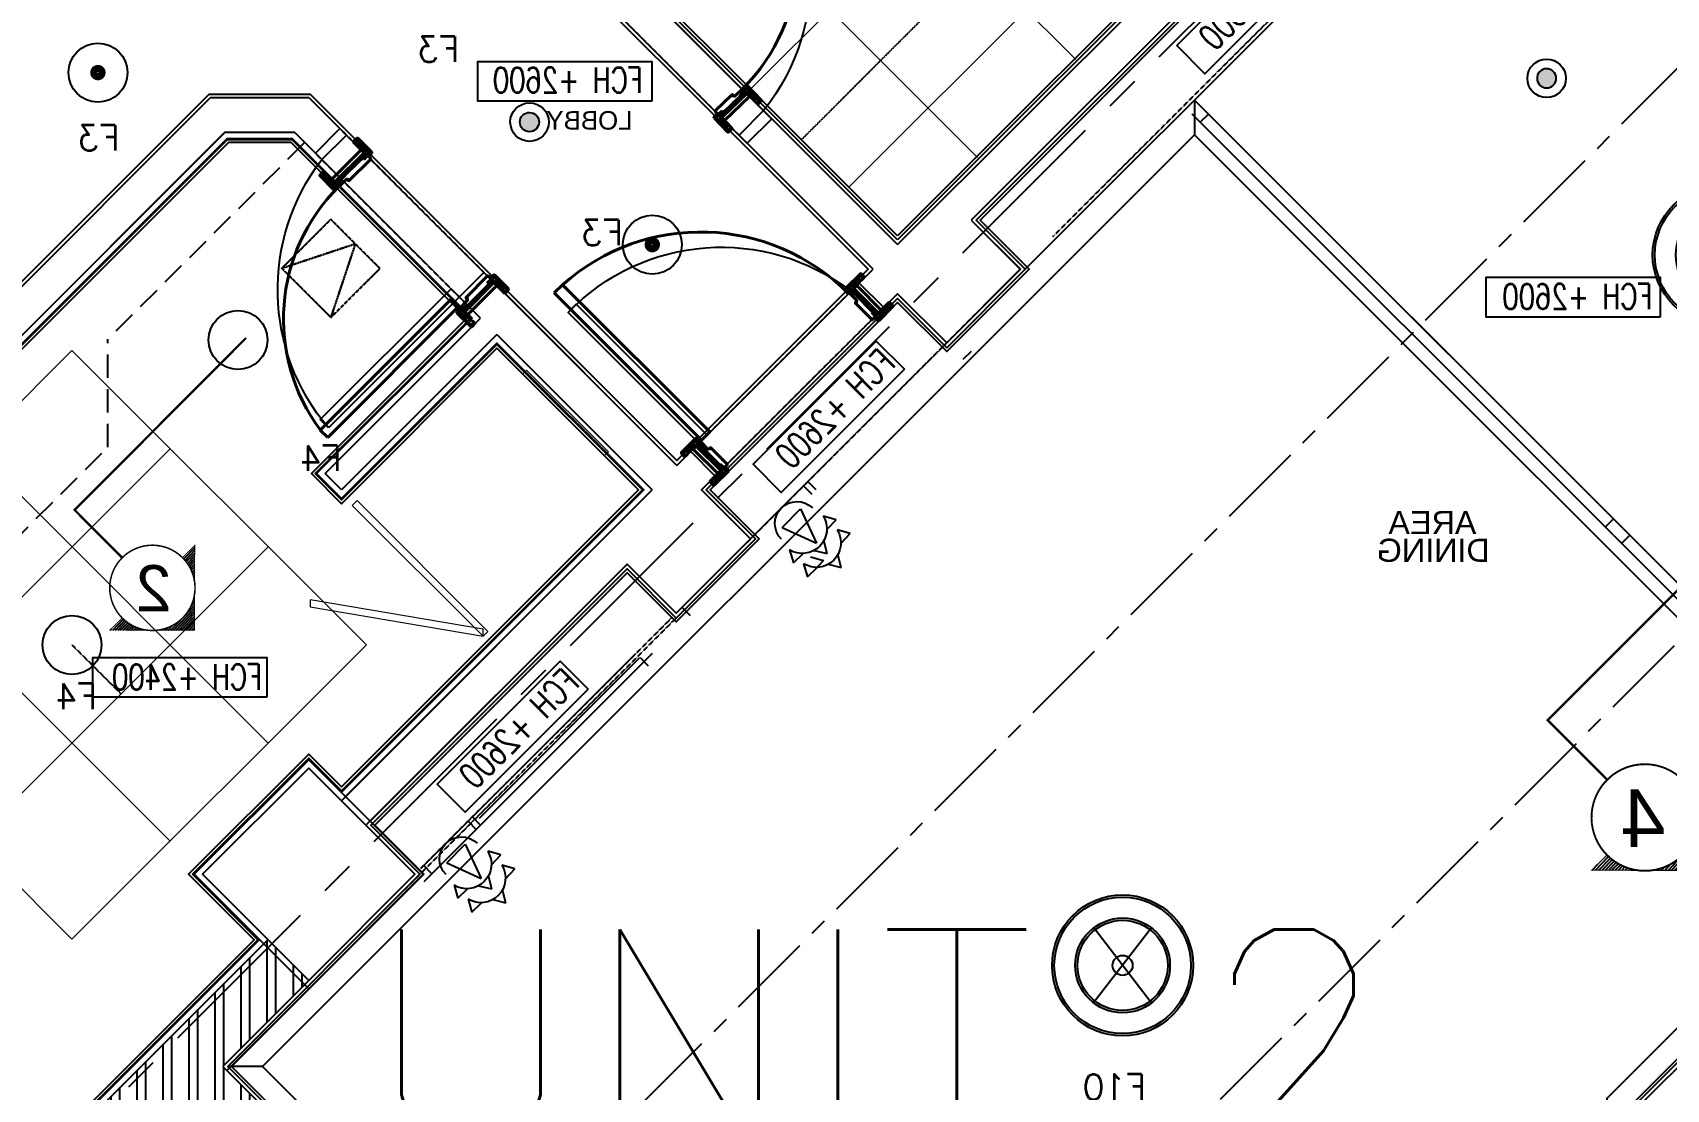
# Model space of a CAD drawing. Header units: millimetres. Extents: x 186805 to 449048, y 2167 to 51540.
# Drawn here: x 243716 to 250778, y 10245 to 14814 of the extents above; entities that cross this region are included whole.
import ezdxf
from ezdxf.enums import TextEntityAlignment as Align

# ---------------------------------------------------------------- set-up
doc = ezdxf.new("R2010")
doc.units = ezdxf.units.MM
for name, pattern in [('BC$0$DASHDOT2', [0.5, 0.25, -0.125, 0, -0.125]), ('BC$0$HIDDEN', [0.375, 0.25, -0.125]), ('BC$0$XR-BAS2-BLOCK-B$1$CENTER', [2, 1.25, -0.25, 0.25, -0.25]), ('CENTER', [2, 1.25, -0.25, 0.25, -0.25]), ('HIDDEN', [0.375, 0.25, -0.125]), ('HIDDEN2', [0.1875, 0.125, -0.0625])]:
    doc.linetypes.add(name, pattern=pattern)
doc.layers.get('0').update_dxf_attribs({"linetype": 'CONTINUOUS'})
for name, color, linetype, lineweight in [('0-60x60-C', 3, 'CONTINUOUS', 13), ('0-duct-C', 3, 'CONTINUOUS', 20), ('1', 130, 'CONTINUOUS', 40), ('A-Door shower', 3, 'CONTINUOUS', 9), ('ACCESS PANEL', 170, 'CONTINUOUS', 30), ('wall', 4, 'CONTINUOUS', 25)]:
    doc.layers.add(name, color=color, linetype=linetype, lineweight=lineweight)
for name, color, linetype in [('0-cornice-C', 3, 'CONTINUOUS'), ('0TG-grid', 9, 'CENTER'), ('0TG-text', 4, 'CONTINUOUS'), ('A-ABOV', 1, 'HIDDEN2'), ('A-ABOVE DOOR', 1, 'HIDDEN2'), ('A-CONC-BLDG', 6, 'CONTINUOUS'), ('a-door', 4, 'CONTINUOUS'), ('a-wall', 140, 'CONTINUOUS'), ('BC-dim', 1, 'CONTINUOUS'), ('BC-TILES', 2, 'CONTINUOUS'), ('E-ARMATUR', 2, 'CONTINUOUS'), ('E-LITE-CLUG', 2, 'CONTINUOUS'), ('MEP', 16, 'CONTINUOUS'), ('SHADOW LINE', 151, 'CONTINUOUS'), ('SITE SURVEY ROOM$0$SITE SURVEY ROOM$0$DECORATIVE DETAILS-1$0$WALL FIXTURE DETAILS$0$ECO-WORLD DETAILS$0$FINAL ECO-1#$0$REV ECO$0$FINAL DRGS1$0$REFER', 7, 'CONTINUOUS'), ('TEXT', 3, 'CONTINUOUS')]:
    doc.layers.add(name, color=color, linetype=linetype)
doc.styles.add('BW.B$0$SAS', font='sanss___.ttf')
doc.styles.add('ROMANS_075', font='romans.shx', dxfattribs={"width": 0.75})
doc.styles.add('T 200 neal', font='romans.shx', dxfattribs={"height": 400})

# ---------------------------------------------------------------- blocks, each defined once
blk = doc.blocks.new('A$C7C4A1575')
at = {"layer": 'A-ABOV', "color": 8}
for p, q in [((14887.5, 40340.1), (15981.1, 39246.5)), ((16320, 38907.6), (17168.5, 38059.1)), ((17628.1, 37599.5), (19713.5, 35514))]:
    blk.add_line(p, q, dxfattribs=at)
at = {"layer": 'A-ABOVE DOOR', "color": 8}
for p, q in [((16896.2, 37907.1), (16167.9, 38635.4)), ((16061.9, 38529.3), (16790.2, 37801)), ((14439, 37238.9), (15096.7, 37896.5)), ((14545.1, 37132.8), (15202.7, 37790.4)), ((15577.5, 36468.1), (16305.8, 37196.4)), ((15683.6, 36362.1), (16411.9, 37090.4))]:
    blk.add_line(p, q, dxfattribs=at)
at = {"layer": 'A-CONC-BLDG', "color": 8}
blk.add_lwpolyline([(14410.2, 39862.8), (13915.3, 40357.7), (14410.2, 40852.7), (14905.2, 40357.7)], close=True, dxfattribs=at)
at = {"layer": 'a-door', "color": 8}
for points in [[(16097.2, 38494), (16203.3, 38600), (16167.9, 38635.4)], [(16097.2, 38494), (15531.5, 37928.3), (15566.9, 37892.9), (16132.6, 38458.6)], [(16061.9, 38529.3), (16132.6, 38458.6)], [(14495.6, 38426.8), (14460.3, 38391.5), (15025.9, 37825.8), (15096.7, 37896.5)], [(15202.7, 37790.4), (15167.4, 37755.1), (14495.6, 38426.8)], [(16790.2, 37801), (16754.8, 37836.4), (16860.9, 37942.4), (16896.2, 37907.1)], [(14432, 37231.8), (14467.3, 37267.2), (14573.4, 37161.1), (14538, 37125.7)], [(16411.9, 37090.4), (16376.5, 37055), (16270.5, 37161.1), (16305.8, 37196.4)]]:
    blk.add_lwpolyline(points, dxfattribs=at)
for centre, radius, start, end in [((15199.1, 37829.5), 922.9, 139.66665, 217.53899), ((16194.6, 38566.1), 920, 223.88783, 307.51739), ((15669.5, 36483.6), 909.1, 313.36229, 38.94419)]:
    blk.add_arc(centre, radius, start, end, dxfattribs=at)
at = {"layer": 'A-Door shower', "color": 8}
for points in [[(14416.6, 39171.1), (14416.6, 39201.1), (15163.8, 39328.4), (15163.8, 39298.4)], [(14619.4, 38741.5), (14598.1, 38762.7), (15163.8, 39328.4), (15185, 39307.2)]]:
    blk.add_lwpolyline(points, close=True, dxfattribs=at)
at = {"layer": 'a-wall', "color": 8}
for p, q in [((12271.2, 42602.8), (14215.8, 40658.3)), ((14343.1, 41492.6), (14056.7, 41206.3)), ((20145.1, 41375.7), (21370.8, 40150)), ((14056.7, 41206.3), (14410.2, 40852.7)), ((14569.3, 40021.9), (15895.7, 38695.5)), ((11069.2, 39915.8), (13985, 37000)), ((14047.1, 37150), (11705.6, 39491.5)), ((14552.2, 38695.5), (14481.5, 38624.8)), ((15223.9, 38023.8), (14552.2, 38695.5)), ((15223.9, 38023.8), (15895.7, 38695.5)), ((16167.9, 38635.4), (16061.9, 38529.3)), ((14481.5, 38624.8), (15153.2, 37953)), ((15202.7, 37790.4), (16001.8, 38589.4)), ((16061.9, 38529.3), (16001.8, 38589.4)), ((17168.5, 38059.1), (16956.3, 37847)), ((17486.7, 37740.9), (17168.5, 38059.1)), ((15153.2, 37953), (15096.7, 37896.5)), ((15096.7, 37896.5), (15202.7, 37790.4)), ((16896.2, 37907.1), (16790.2, 37801)), ((16956.3, 37847), (16896.2, 37907.1)), ((16790.2, 37801), (16850.3, 37740.9)), ((16850.3, 37740.9), (16305.8, 37196.4)), ((17274.5, 37528.8), (17486.7, 37740.9)), ((16956.3, 37634.8), (16411.9, 37090.4)), ((16956.3, 37634.8), (18387.7, 36203.5)), ((14350.2, 37150), (14439, 37238.9)), ((14439, 37238.9), (14545.1, 37132.8)), ((14350.2, 37150), (14047.1, 37150)), ((16305.8, 37196.4), (16411.9, 37090.4)), ((14412.3, 37000), (14545.1, 37132.8)), ((14412.3, 37000), (13985, 37000))]:
    blk.add_line(p, q, dxfattribs=at)
for points in [[(16167.9, 38635.4), (16107.8, 38695.5), (16320, 38907.6), (15999.3, 39228.3), (15787.2, 39016.2), (14675.4, 40127.9)], [(19501.4, 35301.9), (17274.5, 37528.8)]]:
    blk.add_lwpolyline(points, dxfattribs=at)
blk = doc.blocks.new('A$C32DD6ECA')
at = {"layer": '0-60x60-C', "color": 16, "xscale": 0.04183124983683228, "yscale": 0.04183124983683228, "zscale": 0.04183124983683228, "rotation": 180}
blk.add_blockref('A$C7C4A1575', (4397.08, 2202.64), dxfattribs=at)
blk = doc.blocks.new('F33')
at = {"layer": 'E-ARMATUR', "color": 16, "const_width": 31.1}
blk.add_lwpolyline([(-17.7, 0, 1), (17.7, 0, 1)], format="xyb", close=True, dxfattribs=at)
at = {"layer": 'E-ARMATUR', "color": 16}
blk.add_circle((0, 0), 127.5, dxfattribs=at)
blk = doc.blocks.new('f44')
at = {"layer": 'E-ARMATUR', "color": 16}
blk.add_circle((0, 0), 127.5, dxfattribs=at)
blk = doc.blocks.new('F66')
at = {"layer": 'E-ARMATUR'}
h = blk.add_hatch(color=16, dxfattribs=at)
h.paths.add_polyline_path([(-295, 0, -0.414214), (0, 295), (0, 305, 0.414214), (-305, 0, 0.414214), (0, -305), (0, -295, -0.414214)])
h.paths.add_polyline_path([(-195, 0, -0.414214), (0, 195), (0, 205, 0.414214), (-205, 0, 0.414214), (0, -205), (0, -195, -0.414214)], flags=17)
h = blk.add_hatch(color=16, dxfattribs=at)
h.paths.add_polyline_path([(195, 0), (205, 0, 0.414214), (0, 205), (0, 195, -0.414214)], flags=17)
h.paths.add_polyline_path([(295, 0), (305, 0, 0.414214), (0, 305), (0, 295, -0.414214)])
h = blk.add_hatch(color=16, dxfattribs=at)
h.paths.add_polyline_path([(205, 0), (195, 0, -0.414214), (0, -195), (0, -205, 0.414214)])
h.paths.add_polyline_path([(305, 0), (295, 0, -0.414214), (0, -295), (0, -305, 0.414214)])
at = {"layer": 'E-ARMATUR', "color": 16}
for p, q in [((124, -163.2), (-125, 162.4)), ((-125, -162.4), (125, 162.4))]:
    blk.add_line(p, q, dxfattribs=at)
for radius in [305, 295, 205, 195, 43.2]:
    blk.add_circle((0, 0), radius, dxfattribs=at)
blk = doc.blocks.new('A$C35C014DB')
h = blk.add_hatch()
h.set_pattern_fill('ANSI32', color=8, scale=300, angle=45, style=0)
h.set_pattern_definition([(270, (-1113830.39, -68292.97), (-112.5, -2e-14), []), (270, (-1113792.89, -68330.47), (-112.5, -2e-14), [])])
h.paths.add_polyline_path([(16842.4, 6045.2), (16807.1, 6009.8), (14844.9, 7972), (14880.2, 8007.4)])
h.paths.add_polyline_path([(14947.4, 6978.5), (14770.6, 7155.3), (15074.7, 7459.4), (14703.4, 7830.6), (14844.9, 7972), (16807.1, 6009.8), (16665.7, 5868.4), (15251.4, 7282.6)])
at = {"layer": 'MEP'}
h = blk.add_hatch(color=256, dxfattribs=at)
edge = h.paths.add_edge_path()
edge.add_ellipse((9351.9, 11732.2), major_axis=(23.8, 34), ratio=1, start_angle=0, end_angle=360)
h = blk.add_hatch(color=256, dxfattribs=at)
edge = h.paths.add_edge_path()
edge.add_ellipse((13749, 11543.1), major_axis=(-34, -23.8), ratio=1, start_angle=0, end_angle=360, ccw=False)
at = {"layer": 'SITE SURVEY ROOM$0$SITE SURVEY ROOM$0$DECORATIVE DETAILS-1$0$WALL FIXTURE DETAILS$0$ECO-WORLD DETAILS$0$FINAL ECO-1#$0$REV ECO$0$FINAL DRGS1$0$REFER'}
h = blk.add_hatch(dxfattribs=at)
h.set_pattern_fill('ANSI31', color=8, scale=65.876541, angle=181.12912, style=0)
h.set_pattern_definition([(313.87088, (18232.939, 7622.172), (-5.936328, -5.706848), [])])
h.paths.add_polyline_path([(15353.4, 9346.2, -0.333605), (15196.4, 9502.5), (15196.8, 9345.9)])
h.paths.add_polyline_path([(15248.3, 9659.1), (15196, 9711.1), (15196.3, 9554.5, -0.162403)])
h.paths.add_polyline_path([(15562, 9346.7), (15509.7, 9398.8, -0.162403), (15405.4, 9346.3)])
h.paths.add_polyline_path([(15099.7, 9680.9), (15183.3, 9764.8), (15225, 9723.4), (15141.3, 9639.4)], flags=9)
h = blk.add_hatch(dxfattribs=at)
h.set_pattern_fill('ANSI31', color=8, scale=82.345676, angle=181.12912, style=0)
h.set_pattern_definition([(313.87088, (12494.609, 6152.451), (-7.42041, -7.13356), [])])
h.paths.add_polyline_path([(8895.2, 8307.5, -0.333605), (8699, 8502.9), (8699.4, 8307.1)])
h.paths.add_polyline_path([(8763.8, 8698.6), (8698.4, 8763.6), (8698.9, 8567.9, -0.162403)])
h.paths.add_polyline_path([(9155.9, 8308.1), (9090.6, 8373.2, -0.162403), (8960.2, 8307.7)])
h.paths.add_polyline_path([(8578, 8725.8), (8682.6, 8830.8), (8734.6, 8778.9), (8630.1, 8674)], flags=9)
at = {"color": 2, "linetype": 'HIDDEN', "ltscale": 0.25}
blk.add_line((11595.7, 12444.5), (12573.1, 11467.1), dxfattribs=at)
at = {"color": 8, "linetype": 'BC$0$HIDDEN', "ltscale": 400}
for p, q in [((14724.1, 11451.5), (15571.2, 10604.5)), ((15571.2, 10137.8), (15571.2, 10604.5)), ((16941.4, 8767.5), (15571.2, 10137.8))]:
    blk.add_line(p, q, dxfattribs=at)
at = {"color": 9}
blk.add_lwpolyline([(7749.1, 8512.9), (8983.6, 7278.4), (8983.6, 3762.9), (11357, 3762.9), (15053.5, 7459.4), (14222.6, 8290.2), (14434.7, 8502.3), (13326.5, 9610.6), (13114.4, 9398.4), (12772.5, 9740.3), (12984.6, 9952.4), (12157.3, 10779.8), (11945.2, 10567.6), (11605.8, 10907), (11817.9, 11119.2), (9594.6, 13342.5), (9382.5, 13130.4), (8907.8, 13605), (8907.8, 15662.9)], dxfattribs=at)
for points in [[(12157.3, 11034.3), (13868.5, 12745.5), (12458.4, 14155.7), (10747.2, 12444.5)], [(18256.7, 7480.6), (21664.9, 10888.8), (19320.8, 13232.9), (15480.1, 13232.9), (15480.1, 12732.9), (14110.5, 12732.9), (12284.6, 10907), (13111.9, 10079.7), (14695.2, 11662.9), (15134.9, 11662.9), (18065.7, 8732.2), (17535.4, 8201.8)]]:
    blk.add_lwpolyline(points, close=True, dxfattribs=at)
at = {"layer": '0-60x60-C', "color": 1}
for p, q in [((11387.6, 11814.3), (13081.8, 13508.5)), ((11399.1, 13079.5), (12792.3, 11686.3)), ((11811.8, 11390), (13506, 13084.2)), ((10974.9, 12655.2), (12368.1, 11262)), ((16151, 10130.7), (14878.2, 8857.9)), ((16575.2, 8857.9), (15302.5, 10130.7)), ((16151, 8433.7), (14878.2, 9706.5)), ((16575.2, 9706.5), (15302.5, 8433.7))]:
    blk.add_line(p, q, dxfattribs=at)
at = {"layer": '0-60x60-C', "color": 2}
for p, q in [((14453.9, 9282.2), (15726.7, 10555)), ((16999.5, 9282.2), (15726.7, 10555)), ((15726.7, 8009.4), (14453.9, 9282.2)), ((16999.5, 9282.2), (15726.7, 8009.4))]:
    blk.add_line(p, q, dxfattribs=at)
at = {"layer": '0-cornice-C', "color": 1}
for p, q in [((10874.5, 11638.4), (7749.1, 8512.9)), ((10874.5, 11638.4), (10874.5, 11488.5)), ((14903.5, 7459.4), (15053.5, 7459.4))]:
    blk.add_line(p, q, dxfattribs=at)
blk.add_lwpolyline([(7899, 8512.9), (10874.5, 11488.5), (14903.5, 7459.4), (11310.9, 3868.9), (9089.6, 3868.9), (9089.6, 7322.3)], close=True, dxfattribs=at)
at = {"layer": '0-duct-C', "color": 2}
blk.add_lwpolyline([(13761.5, 10470.8), (13779.2, 10453.1), (13425.6, 10099.6), (13408, 10117.2)], close=True, dxfattribs=at)
at = {"layer": '0TG-grid', "linetype": 'BC$0$XR-BAS2-BLOCK-B$1$CENTER', "ltscale": 600}
blk.add_line((18663.2, 4189), (9081.9, 13770.3), dxfattribs=at)
at = {"layer": '0TG-grid', "linetype": 'BC$0$XR-BAS2-BLOCK-B$1$CENTER', "ltscale": 300}
for p, q in [((16276.8, 1802.5), (5599.4, 12479.8)), ((18784.4, 1777.5), (8107.1, 12454.8))]:
    blk.add_line(p, q, dxfattribs=at)
at = {"layer": '1', "color": 8}
for p, q in [((12806.5, 11699.9), (12746.8, 11637.9)), ((12805.5, 11692.4), (12754.2, 11639.1)), ((12770.6, 11634.5), (12809.4, 11674.8)), ((12809.9, 11667.4), (12797.4, 11654.4)), ((12797.4, 11654.4), (12905.5, 11550.4)), ((12806.9, 11693.9), (12805.5, 11692.4)), ((12818.5, 11679.9), (12805.5, 11692.4)), ((12805.5, 11692.4), (12834.4, 11664.7)), ((12824.1, 11685.7), (12809.3, 11699.9)), ((12809.4, 11674.8), (12811.6, 11672.7)), ((12837.1, 11667.6), (12809.8, 11693.9)), ((12918, 11563.3), (12809.9, 11667.4)), ((12811.6, 11672.7), (12818.5, 11679.9)), ((12815, 11676.3), (12818.5, 11679.9)), ((12840.3, 11652.1), (12815, 11676.3)), ((12818.5, 11679.9), (12835.8, 11663.3)), ((12821.3, 11682.8), (12825.4, 11687.1)), ((12838.6, 11666.2), (12821.3, 11682.8)), ((12822.9, 11654.9), (12829.8, 11662.1)), ((12828.3, 11687.2), (12861.4, 11655.3)), ((12829.8, 11662.1), (12911.9, 11583)), ((12834.4, 11664.7), (12837.1, 11667.6)), ((12835.8, 11663.3), (12838.6, 11666.2)), ((12864.2, 11655.3), (12865.5, 11656.6)), ((12865.5, 11656.6), (12866.2, 11655.9)), ((12866.2, 11655.9), (12867.6, 11654.5)), ((12866.9, 11658.1), (12870.5, 11661.8)), ((12866.9, 11658.1), (12868.4, 11656.7)), ((12869.1, 11656.1), (12867.6, 11654.5)), ((12868.4, 11656.7), (12869.1, 11656.1)), ((12873.3, 11661.9), (12946.1, 11591.8)), ((12746.9, 11635.1), (12763.4, 11619.1)), ((12754.3, 11636.3), (12765.8, 11625.2)), ((12765.8, 11625.2), (12772.7, 11632.4)), ((12772.7, 11632.4), (12770.6, 11634.5)), ((12869.1, 11624.3), (12843.9, 11648.6)), ((12869.1, 11624.3), (12872.7, 11620.8)), ((12897.9, 11596.6), (12872.7, 11620.8)), ((12926.7, 11568.8), (12901.5, 11593.1)), ((12905, 11575.8), (12911.9, 11583)), ((12915.6, 11591.9), (12912.9, 11589.1)), ((12912.9, 11589.1), (12930.2, 11572.4)), ((12914.3, 11587.7), (12917.1, 11590.6)), ((12943.1, 11559.9), (12914.3, 11587.7)), ((12932.9, 11575.3), (12915.6, 11591.9)), ((12917.1, 11590.6), (12944.5, 11564.2)), ((12946.1, 11589), (12932.9, 11575.3)), ((12872.2, 11515.8), (12924.9, 11570.5)), ((12888.7, 11499.8), (12872.2, 11515.8)), ((12877.4, 11517.7), (12884.4, 11524.9)), ((12889, 11506.6), (12877.4, 11517.7)), ((12889, 11506.6), (12877.4, 11517.7)), ((12884.4, 11524.9), (12886.5, 11522.8)), ((12886.5, 11522.8), (12925.4, 11563.1)), ((12951.2, 11561.8), (12891.6, 11499.9)), ((12943.1, 11559.9), (12891.8, 11506.6)), ((12905.5, 11550.4), (12918, 11563.3)), ((12923.2, 11565.2), (12930.2, 11572.4)), ((12925.4, 11563.1), (12923.2, 11565.2)), ((12930.2, 11572.4), (12926.7, 11568.8)), ((12930.2, 11572.4), (12943.1, 11559.9)), ((12936.4, 11578.9), (12951.2, 11564.7)), ((12944.5, 11561.4), (12943.1, 11559.9)), ((14430.7, 11412.6), (14491.5, 11473.4)), ((14438.8, 11414.4), (14491.1, 11466.7)), ((14496.1, 11450.4), (14456.5, 11410.8)), ((14510.6, 11457.2), (14456.8, 11403.4)), ((14494, 11466.7), (14505.3, 11455.4)), ((14494.3, 11473.4), (14510.6, 11457.2)), ((14498.2, 11448.3), (14496.1, 11450.4)), ((14505.3, 11455.4), (14498.2, 11448.3)), ((14445.2, 11395.3), (14430.7, 11409.8)), ((14435.3, 11385.4), (14448.7, 11398.8)), ((14527.9, 11289.9), (14435.3, 11382.6)), ((14437.4, 11413), (14438.8, 11414.4)), ((14464.3, 11383.3), (14437.4, 11410.1)), ((14451.5, 11401.7), (14438.8, 11414.4)), ((14438.8, 11414.4), (14467.1, 11386.1)), ((14448.7, 11398.8), (14465.7, 11381.9)), ((14458.6, 11408.7), (14451.5, 11401.7)), ((14451.5, 11401.7), (14455.1, 11405.2)), ((14468.5, 11384.7), (14451.5, 11401.7)), ((14455.1, 11405.2), (14479.8, 11380.4)), ((14456.5, 11410.8), (14458.6, 11408.7)), ((14476.6, 11423.2), (14463.9, 11410.5)), ((14463.9, 11410.5), (14591.2, 11283.2)), ((14467.1, 11386.1), (14464.3, 11383.3)), ((14465.7, 11381.9), (14468.5, 11384.7)), ((14476.6, 11397.8), (14469.6, 11390.7)), ((14571.4, 11288.9), (14469.6, 11390.7)), ((14603.9, 11295.9), (14476.6, 11423.2)), ((14483.4, 11376.9), (14529.3, 11330.9)), ((14532.9, 11327.4), (14529.3, 11330.9)), ((14532.9, 11327.4), (14557.6, 11302.7)), ((14631.1, 11315.4), (14591.5, 11275.8)), ((14594, 11250.7), (14654.8, 11311.5)), ((14595.1, 11258.1), (14647.4, 11310.4)), ((14636.1, 11324.6), (14629, 11317.5)), ((14629, 11317.5), (14631.1, 11315.4)), ((14647.4, 11313.3), (14636.1, 11324.6)), ((14654.8, 11314.3), (14638.6, 11330.6)), ((14534.4, 11293.5), (14530.7, 11289.9)), ((14532.2, 11295.7), (14533.7, 11297.2)), ((14532.9, 11295), (14532.2, 11295.7)), ((14534.4, 11293.5), (14532.9, 11295)), ((14535.1, 11295.7), (14533.7, 11297.2)), ((14535.8, 11295), (14535.1, 11295.7)), ((14537.1, 11296.3), (14535.8, 11295)), ((14572.5, 11263.8), (14539.9, 11296.3)), ((14561.1, 11299.1), (14585.9, 11274.4)), ((14565.4, 11287.8), (14562.6, 11285)), ((14562.6, 11285), (14579.5, 11268)), ((14566.8, 11286.4), (14564, 11283.6)), ((14564, 11283.6), (14590.8, 11256.7)), ((14582.4, 11270.8), (14565.4, 11287.8)), ((14595.1, 11258.1), (14566.8, 11286.4)), ((14578.5, 11295.9), (14571.4, 11288.9)), ((14579.5, 11268), (14575.3, 11263.8)), ((14576.7, 11265.2), (14591.2, 11250.7)), ((14589.4, 11277.9), (14582.4, 11270.8)), ((14585.9, 11274.4), (14582.4, 11270.8)), ((14582.4, 11270.8), (14595.1, 11258.1)), ((14591.5, 11275.8), (14589.4, 11277.9)), ((14591.2, 11283.2), (14603.9, 11295.9)), ((14593.7, 11256.7), (14595.1, 11258.1)), ((12315.7, 10887.2), (12299.5, 10871)), ((12316.8, 10879.8), (12305.5, 10868.5)), ((12379.4, 10826.4), (12318.6, 10887.2)), ((12371.9, 10827.5), (12319.6, 10879.8)), ((13900.4, 10882.3), (13839.5, 10821.5)), ((13917.7, 10867.8), (13903.2, 10882.3)), ((13927.6, 10877.7), (13914.1, 10864.3)), ((14023, 10785.1), (13930.4, 10877.7)), ((12334.1, 10836.3), (12228, 10730.3)), ((12240.8, 10717.5), (12346.8, 10823.6)), ((12305.5, 10868.5), (12312.5, 10861.4)), ((12312.5, 10861.4), (12314.7, 10863.5)), ((12314.7, 10863.5), (12354.3, 10823.9)), ((12330.9, 10793.5), (12355.7, 10818.3)), ((12346.8, 10823.6), (12334.1, 10836.3)), ((12334.1, 10810.9), (12341.2, 10803.8)), ((12359.2, 10814.8), (12342.2, 10797.8)), ((12371.9, 10827.5), (12343.7, 10799.2)), ((12345.1, 10795), (12362, 10811.9)), ((12346.5, 10796.4), (12373.4, 10823.2)), ((12354.3, 10823.9), (12352.1, 10821.8)), ((12352.1, 10821.8), (12359.2, 10814.8)), ((12355.7, 10818.3), (12359.2, 10814.8)), ((12359.2, 10814.8), (12371.9, 10827.5)), ((12362, 10811.9), (12366.3, 10807.7)), ((12364.9, 10809.1), (12379.4, 10823.6)), ((12373.4, 10826.1), (12371.9, 10827.5)), ((13605.9, 10840), (12969.5, 10203.6)), ((13641.6, 10804.2), (13605.9, 10840)), ((13839.5, 10818.6), (13855.8, 10802.4)), ((13898.6, 10874.2), (13846.3, 10821.8)), ((13846.3, 10819), (13857.6, 10807.7)), ((13855.8, 10802.4), (13909.5, 10856.1)), ((13857.6, 10807.7), (13864.6, 10814.8)), ((13862.5, 10816.9), (13902.1, 10856.5)), ((13864.6, 10814.8), (13862.5, 10816.9)), ((13889.7, 10836.3), (13902.5, 10849)), ((14017, 10709), (13889.7, 10836.3)), ((13900, 10875.6), (13898.6, 10874.2)), ((13911.3, 10861.4), (13898.6, 10874.2)), ((13898.6, 10874.2), (13926.9, 10845.9)), ((13902.1, 10856.5), (13904.2, 10854.4)), ((13902.5, 10849), (14029.8, 10721.8)), ((13929.7, 10848.7), (13902.8, 10875.6)), ((13904.2, 10854.4), (13911.3, 10861.4)), ((13911.3, 10861.4), (13907.8, 10857.9)), ((13907.8, 10857.9), (13932.5, 10833.1)), ((13928.3, 10844.5), (13911.3, 10861.4)), ((13914.1, 10864.3), (13931.1, 10847.3)), ((13915.2, 10836.3), (13922.3, 10843.4)), ((14024.1, 10741.6), (13922.3, 10843.4)), ((13926.9, 10845.9), (13929.7, 10848.7)), ((13931.1, 10847.3), (13928.3, 10844.5)), ((13936.1, 10829.6), (13982, 10783.6)), ((12177.8, 10747.9), (12194.1, 10764.2)), ((12238.7, 10684.3), (12177.8, 10745.1)), ((12184.6, 10747.6), (12195.9, 10758.9)), ((12236.9, 10692.4), (12184.6, 10744.8)), ((12194.1, 10764.2), (12247.8, 10710.5)), ((12195.9, 10758.9), (12202.9, 10751.8)), ((12202.9, 10751.8), (12200.8, 10749.7)), ((12200.8, 10749.7), (12240.4, 10710.1)), ((12341.2, 10803.8), (12260.6, 10723.2)), ((12340.1, 10760.3), (12268.7, 10688.9)), ((12274.4, 10737), (12299.1, 10761.7)), ((12302.6, 10765.3), (12299.1, 10761.7)), ((12302.6, 10765.3), (12327.4, 10790)), ((12334.3, 10767.5), (12332.9, 10766.1)), ((12334.4, 10764.6), (12332.9, 10766.1)), ((12366.3, 10804.9), (12333.8, 10772.3)), ((12333.8, 10769.5), (12335, 10768.2)), ((12335, 10768.2), (12334.3, 10767.5)), ((12335.1, 10765.3), (12334.4, 10764.6)), ((12336.5, 10766.8), (12335.1, 10765.3)), ((12336.5, 10766.8), (12340.1, 10763.1)), ((12342.2, 10797.8), (12345.1, 10795)), ((12343.7, 10799.2), (12346.5, 10796.4)), ((13005.3, 10167.8), (13641.6, 10804.2)), ((13985.6, 10780.1), (13982, 10783.6)), ((13985.6, 10780.1), (14010.3, 10755.4)), ((14013.8, 10751.8), (14038.6, 10727.1)), ((14017.3, 10780.7), (14015.8, 10779.2)), ((14017.2, 10777.8), (14015.8, 10779.2)), ((14016.7, 10775.9), (14017.9, 10777.1)), ((14049.2, 10740.5), (14016.7, 10773)), ((14017, 10734.5), (14024.1, 10741.6)), ((14017.9, 10777.1), (14017.2, 10777.8)), ((14018, 10780), (14017.3, 10780.7)), ((14019.4, 10778.6), (14018, 10780)), ((14019.4, 10778.6), (14023, 10782.2)), ((14025.2, 10747.6), (14028, 10750.4)), ((14042.1, 10730.6), (14025.2, 10747.6)), ((14026.6, 10746.2), (14029.4, 10749)), ((14054.9, 10717.9), (14026.6, 10746.2)), ((14028, 10750.4), (14045, 10733.4)), ((14029.4, 10749), (14056.3, 10722.1)), ((14045, 10733.4), (14049.2, 10737.7)), ((14047.8, 10736.3), (14062.3, 10721.8)), ((14087.5, 10776.8), (14055.6, 10745)), ((14055.6, 10745), (14621.3, 10179.3)), ((14653.1, 10211.1), (14087.5, 10776.8)), ((12228, 10730.3), (12240.8, 10717.5)), ((12236.9, 10692.4), (12265.2, 10720.7)), ((12249.6, 10705.2), (12236.9, 10692.4)), ((12238.3, 10691), (12236.9, 10692.4)), ((12240.4, 10710.1), (12242.5, 10712.2)), ((12268, 10717.9), (12241.1, 10691)), ((12256, 10698.8), (12241.5, 10684.3)), ((12242.5, 10712.2), (12249.6, 10705.2)), ((12246.1, 10708.7), (12270.8, 10733.4)), ((12249.6, 10705.2), (12246.1, 10708.7)), ((12266.6, 10722.1), (12249.6, 10705.2)), ((12252.4, 10702.3), (12269.4, 10719.3)), ((12265.9, 10688.9), (12252.4, 10702.3)), ((12253.5, 10730.3), (12260.6, 10723.2)), ((12265.2, 10720.7), (12268, 10717.9)), ((12269.4, 10719.3), (12266.6, 10722.1)), ((13998.6, 10658.1), (13982.4, 10674.4)), ((13988.4, 10676.9), (13995.5, 10683.9)), ((13999.7, 10665.6), (13988.4, 10676.9)), ((13995.5, 10683.9), (13997.6, 10681.8)), ((13997.6, 10681.8), (14037.2, 10721.4)), ((14062.3, 10718.9), (14001.5, 10658.1)), ((14054.9, 10717.9), (14002.5, 10665.6)), ((14029.8, 10721.8), (14017, 10709)), ((14035.1, 10723.5), (14042.1, 10730.6)), ((14037.2, 10721.4), (14035.1, 10723.5)), ((14038.6, 10727.1), (14042.1, 10730.6)), ((14042.1, 10730.6), (14054.9, 10717.9)), ((14056.3, 10719.3), (14054.9, 10717.9)), ((12969.5, 10203.6), (13005.3, 10167.8)), ((13014, 10160), (13028.5, 10174.5)), ((13031.3, 10174.5), (13092.1, 10113.7)), ((14621.3, 10179.3), (14653.1, 10211.1)), ((12965.2, 10135.2), (12893.8, 10063.8)), ((12922.4, 10035.9), (13028.5, 10141.9)), ((13008.7, 10136.3), (12928.1, 10055.7)), ((13041.2, 10129.2), (12935.2, 10023.1)), ((12971.6, 10131.6), (12968, 10135.2)), ((12970.2, 10130.2), (12969.5, 10129.5)), ((12969.5, 10129.5), (12971, 10128)), ((12971.6, 10131.6), (12970.2, 10130.2)), ((12970.2, 10097.7), (12994.9, 10122.5)), ((12972.4, 10129.4), (12971, 10128)), ((12973.1, 10130.1), (12972.4, 10129.4)), ((12974.4, 10128.9), (12973.1, 10130.1)), ((13009.8, 10161.4), (12977.2, 10128.9)), ((12998.4, 10126), (13023.2, 10150.8)), ((12999.9, 10140.2), (13016.8, 10157.1)), ((13002.7, 10137.3), (12999.9, 10140.2)), ((13001.3, 10141.6), (13028.1, 10168.5)), ((13004.1, 10138.8), (13001.3, 10141.6)), ((13019.7, 10154.3), (13002.7, 10137.3)), ((13032.4, 10167), (13004.1, 10138.8)), ((13015.8, 10129.2), (13008.7, 10136.3)), ((13016.8, 10157.1), (13012.6, 10161.4)), ((13019.7, 10154.3), (13032.4, 10167)), ((13023.2, 10150.8), (13019.7, 10154.3)), ((13026.7, 10147.2), (13019.7, 10154.3)), ((13028.8, 10149.4), (13026.7, 10147.2)), ((13028.5, 10141.9), (13041.2, 10129.2)), ((13068.4, 10109.8), (13028.8, 10149.4)), ((13031, 10168.5), (13032.4, 10167)), ((13032.4, 10167), (13084.7, 10114.7)), ((13066.3, 10107.6), (13068.4, 10109.8)), ((13073.4, 10100.6), (13066.3, 10107.6)), ((13084.7, 10111.9), (13073.4, 10100.6)), ((13092.1, 10110.8), (13075.9, 10094.6)), ((12903.7, 10051.1), (12889.2, 10036.6)), ((12889.2, 10033.8), (12950, 9972.9)), ((12893.8, 10061), (12907.2, 10047.5)), ((12922.8, 10063.1), (12895.9, 10036.2)), ((12895.9, 10033.4), (12897.3, 10032)), ((12897.3, 10032), (12925.6, 10060.3)), ((12910, 10044.7), (12897.3, 10032)), ((12897.3, 10032), (12949.6, 9979.7)), ((12907.2, 10047.5), (12924.2, 10064.5)), ((12927, 10061.7), (12910, 10044.7)), ((12917.1, 10037.6), (12910, 10044.7)), ((12910, 10044.7), (12913.6, 10041.2)), ((12913.6, 10041.2), (12938.3, 10065.9)), ((12915, 10035.5), (12917.1, 10037.6)), ((12954.6, 9995.9), (12915, 10035.5)), ((12969.1, 9989.2), (12915.4, 10042.9)), ((12935.2, 10023.1), (12922.4, 10035.9)), ((12925.6, 10060.3), (12922.8, 10063.1)), ((12924.2, 10064.5), (12927, 10061.7)), ((12935.2, 10048.6), (12928.1, 10055.7)), ((12941.9, 10069.5), (12966.6, 10094.2)), ((12970.2, 10097.7), (12966.6, 10094.2)), ((12952.5, 9979.7), (12963.8, 9991)), ((12952.8, 9972.9), (12969.1, 9989.2)), ((12956.7, 9998), (12954.6, 9995.9)), ((12963.8, 9991), (12956.7, 9998))]:
    blk.add_line(p, q, dxfattribs=at)
for centre, radius, start, end in [((13388.6, 12252.9), 796.8, 138.20429, 225.43169), ((12807.9, 11698.5), 2, 46.07986, 136.07986), ((12808.4, 11692.5), 2, 46.07986, 136.07986), ((12826.9, 11685.7), 2, 46.07986, 136.07986), ((12862.8, 11656.7), 2, 226.07986, 316.07986), ((12871.9, 11660.4), 2, 46.07986, 136.07986), ((12748.3, 11636.5), 2, 136.07986, 226.07986), ((12755.7, 11637.7), 2, 136.07986, 226.07986), ((12944.7, 11590.4), 2, 316.07986, 46.07986), ((12943.1, 11562.8), 2, 316.07986, 46.07986), ((12949.8, 11563.2), 2, 316.07986, 46.07986), ((12890.1, 11501.3), 2, 226.07986, 316.07986), ((12890.4, 11508), 2, 226.07986, 316.07986), ((14492.6, 11465.3), 2, 45, 135), ((14492.9, 11472), 2, 45, 135), ((14432.1, 11411.2), 2, 135, 225), ((14436.7, 11384), 2, 135, 225), ((14438.8, 11411.6), 2, 135, 225), ((14646, 11311.9), 2, 315, 45), ((14653.4, 11312.9), 2, 315, 45), ((14529.3, 11291.3), 2, 225, 315), ((14538.5, 11294.9), 2, 45, 135), ((14573.9, 11265.2), 2, 225, 315), ((14008.4, 10691.8), 803.9, 323.29982, 45.29823), ((14592.3, 11258.1), 2, 225, 315), ((14592.6, 11252.1), 2, 225, 315), ((13008.2, 10171.5), 896.4, 48.20432, 135.43182), ((12317.1, 10885.8), 2, 45, 135), ((12318.2, 10878.4), 2, 45, 135), ((13901.4, 10874.2), 2, 45, 135), ((13901.8, 10880.9), 2, 45, 135), ((13929, 10876.3), 2, 45, 135), ((12364.9, 10806.3), 2, 315, 45), ((12371.9, 10824.7), 2, 315, 45), ((12378, 10825), 2, 315, 45), ((13841, 10820.1), 2, 135, 225), ((13847.7, 10820.4), 2, 135, 225), ((12179.3, 10746.5), 2, 135, 225), ((12186, 10746.2), 2, 135, 225), ((12335.2, 10770.9), 2, 135, 225), ((12338.7, 10761.7), 2, 315, 45), ((14018.1, 10774.4), 2, 135, 225), ((14021.6, 10783.6), 2, 315, 45), ((14047.8, 10739.1), 2, 315, 45), ((12239.7, 10692.4), 2, 225, 315), ((12240.1, 10685.7), 2, 225, 315), ((12267.3, 10690.3), 2, 225, 315), ((14001.1, 10667), 2, 225, 315), ((14054.9, 10720.7), 2, 315, 45), ((14060.9, 10720.4), 2, 315, 45), ((14000.1, 10659.5), 2, 225, 315), ((13029.9, 10173.1), 2, 45, 135), ((12966.6, 10133.8), 2, 45, 135), ((12975.8, 10130.3), 2, 225, 315), ((13011.2, 10160), 2, 45, 135), ((13029.6, 10167), 2, 45, 135), ((13083.3, 10113.3), 2, 315, 45), ((13090.7, 10112.2), 2, 315, 45), ((12890.6, 10035.2), 2, 135, 225), ((12895.2, 10062.4), 2, 135, 225), ((12897.3, 10034.8), 2, 135, 225), ((12951.1, 9981.1), 2, 225, 315), ((12951.4, 9974.4), 2, 225, 315)]:
    blk.add_arc(centre, radius, start, end, dxfattribs=at)
at = {"layer": 'A-ABOV'}
for p, q in [((12811.9, 9722.1), (11803.8, 10730.3)), ((14288.3, 8224.5), (13114.4, 9398.4))]:
    blk.add_line(p, q, dxfattribs=at)
at = {"layer": 'A-ABOVE DOOR'}
for p, q in [((13430.1, 12285.9), (12701.8, 11557.6)), ((13536.2, 12179.8), (12807.9, 11451.5)), ((14568.6, 11515.1), (13911, 10857.5)), ((14674.6, 11409.1), (14017, 10751.5)), ((13051.8, 10118.6), (12323.5, 10846.9)), ((12217.4, 10740.9), (12945.8, 10012.5))]:
    blk.add_line(p, q, dxfattribs=at)
at = {"layer": 'A-CONC-BLDG'}
blk.add_lwpolyline([(14703.4, 7830.6), (14243.8, 8290.2), (14703.4, 8749.8), (15163.1, 8290.2)], close=True, dxfattribs=at)
at = {"layer": 'a-wall'}
for p, q in [((12157.3, 11013.1), (12701.8, 11557.6)), ((12807.9, 11451.5), (12701.8, 11557.6)), ((12263.4, 10907), (12807.9, 11451.5))]:
    blk.add_line(p, q, dxfattribs=at)
at = {"layer": 'a-wall', "color": 3}
blk.add_line((12807.9, 11451.5), (12701.8, 11557.6), dxfattribs=at)
at = {"layer": 'ACCESS PANEL', "linetype": 'HIDDEN', "ltscale": 0.4}
for p, q in [((14819.5, 10910.5), (14501.3, 11016.6)), ((14501.3, 11016.6), (14607.4, 10698.4))]:
    blk.add_line(p, q, dxfattribs=at)
at = {"layer": 'ACCESS PANEL', "linetype": 'HIDDEN2', "ltscale": 1.5}
blk.add_lwpolyline([(14395.2, 10910.5), (14607.4, 10698.4), (14819.5, 10910.5), (14607.4, 11122.7)], close=True, dxfattribs=at)
at = {"layer": 'BC-dim', "color": 2, "linetype": 'BC$0$DASHDOT2', "ltscale": 500, "const_width": 10}
for points in [[(15509.2, 9659.6), (15715.2, 9865.7), (14973.7, 10610.2)], [(9089.9, 8699.2), (9347.5, 8956.9), (8188.6, 10115.7)]]:
    blk.add_lwpolyline(points, dxfattribs=at)
at = {"layer": 'BC-TILES', "color": 71}
blk.add_lwpolyline([(16842.4, 6081.9), (18149.2, 7388.7), (16876.4, 8661.4), (17371.4, 9156.4), (15055.8, 11471.9), (14774.3, 11471.9), (13997.2, 10694.9), (14669, 10023.2), (14561.5, 9915.7), (13889.7, 10587.4), (13254.8, 9952.4), (14562, 8645.2), (14703.4, 8786.6), (15199.8, 8290.2), (14917, 8007.4)], close=True, dxfattribs=at)
at = {"layer": 'BC-TILES'}
blk.add_lwpolyline([(16842.4, 6087.6), (18143.5, 7388.7), (16870.7, 8661.4), (17365.7, 9156.4), (15054.2, 11467.9), (14775.9, 11467.9), (14002.9, 10694.9), (14674.7, 10023.2), (14561.5, 9910), (13889.7, 10581.8), (13260.4, 9952.4), (14562, 8650.8), (14703.4, 8792.3), (15205.5, 8290.2), (14922.6, 8007.4)], close=True, dxfattribs=at)
at = {"layer": 'E-LITE-CLUG', "linetype": 'HIDDEN2'}
blk.add_line((15726.7, 9282.2), (15514.6, 9070.1), dxfattribs=at)
at = {"layer": 'MEP'}
for p, q in [((9063.3, 9756.5), (10884.7, 11577.8)), ((10813.9, 11577.8), (9063.3, 9827.2)), ((10813.9, 11577.8), (10849.3, 11542.5)), ((11874.1, 10517.7), (11838.7, 10553.1)), ((12510.2, 9953.1), (12545.6, 9988.4)), ((12564.3, 9969.8), (12528.9, 9934.4)), ((12564.3, 9969.8), (12528.9, 9934.4)), ((12756.2, 9777.8), (12564.3, 9969.8)), ((9063.3, 9827.2), (9098.7, 9791.8)), ((12423, 9823.8), (12479.3, 9839.7)), ((12423, 9823.8), (12479.3, 9839.7)), ((12463.5, 9781.6), (12423, 9823.8)), ((12463.5, 9781.6), (12423, 9823.8)), ((12576.7, 9871), (12507.6, 9722.5)), ((12576.7, 9871), (12507.6, 9722.5)), ((12656.7, 9790.3), (12576.7, 9871)), ((12656.7, 9790.3), (12576.7, 9871)), ((9063.3, 9756.5), (8285.5, 8978.7)), ((8992.6, 9756.5), (8462.3, 9226.2)), ((8992.6, 9756.5), (9027.9, 9721.1)), ((12362.2, 9763.6), (12418.6, 9779.5)), ((12362.2, 9763.6), (12418.6, 9779.5)), ((12402.8, 9721.4), (12362.2, 9763.6)), ((12402.8, 9721.4), (12362.2, 9763.6)), ((12656.7, 9790.3), (12507.6, 9722.5)), ((12656.7, 9790.3), (12507.6, 9722.5)), ((12461.7, 9676.9), (12476.1, 9733.7)), ((12461.7, 9676.9), (12476.1, 9733.7)), ((12518.5, 9690.9), (12461.7, 9676.9)), ((12518.5, 9690.9), (12461.7, 9676.9)), ((12608.2, 9637), (12566.3, 9677.9)), ((12608.2, 9637), (12566.3, 9677.9)), ((12624.6, 9693.2), (12608.2, 9637)), ((12624.6, 9693.2), (12608.2, 9637)), ((12400.9, 9616.7), (12415.4, 9673.5)), ((12400.9, 9616.7), (12415.4, 9673.5)), ((12457.8, 9630.7), (12400.9, 9616.7)), ((12457.8, 9630.7), (12400.9, 9616.7)), ((12533.8, 9663), (12477.6, 9646.6)), ((12477.6, 9646.6), (12518.5, 9604.7)), ((12547.5, 9576.8), (12505.6, 9617.7)), ((12547.5, 9576.8), (12505.6, 9617.7)), ((12563.8, 9633), (12547.5, 9576.8)), ((12563.8, 9633), (12547.5, 9576.8)), ((13089.3, 9444.7), (13054, 9409.4)), ((13217.9, 9245.5), (13995.7, 8467.6)), ((13270.9, 9227.8), (13235.5, 9192.4)), ((13965.6, 8533), (13271.4, 9227.3)), ((13995.7, 8538.3), (13288.6, 9245.5)), ((13930.8, 8532.5), (14206.3, 8257)), ((13960.3, 8503), (13995.7, 8538.3)), ((14014.4, 8519.7), (13979, 8484.3)), ((14206.3, 8327.8), (14014.4, 8519.7)), ((14026.8, 8420.9), (13957.7, 8272.4)), ((14106.8, 8340.2), (14026.8, 8420.9)), ((13873.1, 8373.8), (13929.4, 8389.6)), ((13913.6, 8331.5), (13873.1, 8373.8)), ((14106.8, 8340.2), (13957.7, 8272.4)), ((13812.3, 8313.5), (13868.7, 8329.4)), ((13852.9, 8271.3), (13812.3, 8313.5)), ((13911.7, 8226.9), (13926.2, 8283.6)), ((14170.9, 8292.4), (14206.3, 8327.8)), ((13851, 8166.6), (13865.5, 8223.4)), ((13968.6, 8240.8), (13911.7, 8226.9)), ((14058.3, 8186.9), (14016.4, 8227.8)), ((14074.7, 8243.1), (14058.3, 8186.9)), ((13907.9, 8180.6), (13851, 8166.6)), ((13997.6, 8126.7), (13955.7, 8167.6)), ((14013.9, 8182.9), (13997.6, 8126.7))]:
    blk.add_line(p, q, dxfattribs=at)
for points in [[(10903.8, 10877, 0, 0, 0), (10829.2, 10951.6, 0, 0, 0), (10853.6, 10975.9, 0, 0, 0), (10753.8, 10980.9, 0, 0, 0), (10776.8, 11004, 0, 0, 0), (10713.5, 11067.3, 60, 0, 0), (10607.4, 11173.4, 0, 0, 0)], [(11052.1, 10691.2, 0, 0, 0), (11126.7, 10765.7, 0, 0, 0), (11102.4, 10790.1, 0, 0, 0), (11202.2, 10795.1, 0, 0, 0), (11179.1, 10818.2, 0, 0, 0), (11242.4, 10881.5, 60, 0, 0), (11348.5, 10987.5, 0, 0, 0)], [(10682.6, 10655.8, 0, 0, 0), (10608, 10730.3, 0, 0, 0), (10583.7, 10706, 0, 0, 0), (10578.6, 10805.8, 0, 0, 0), (10555.6, 10782.8, 0, 0, 0), (10492.3, 10846.1, 60, 0, 0), (10386.2, 10952.1, 0, 0, 0)], [(11251.5, 10491.8, 0, 0, 0), (11326.1, 10566.4, 0, 0, 0), (11301.8, 10590.7, 0, 0, 0), (11401.5, 10595.8, 0, 0, 0), (11378.5, 10618.8, 0, 0, 0), (11441.8, 10682.1, 60, 0, 0), (11547.9, 10788.2, 0, 0, 0)], [(10461.4, 10434.5, 0, 0, 0), (10386.8, 10509.1, 0, 0, 0), (10362.5, 10484.8, 0, 0, 0), (10357.4, 10584.6, 0, 0, 0), (10334.4, 10561.5, 0, 0, 0), (10271.1, 10624.9, 60, 0, 0), (10165, 10730.9, 0, 0, 0)], [(10240.2, 10213.3, 0, 0, 0), (10165.6, 10287.9, 0, 0, 0), (10189.9, 10312.2, 0, 0, 0), (10090.1, 10317.3, 0, 0, 0), (10113.2, 10340.3, 0, 0, 0), (10049.9, 10403.6, 60, 0, 0), (9943.8, 10509.7, 0, 0, 0)], [(14143.3, 10157.7, 0, 0, 0), (14068.7, 10232.3, 0, 0, 0), (14093, 10256.6, 0, 0, 0), (13993.3, 10261.7, 0, 0, 0), (14016.3, 10284.7, 0, 0, 0), (13953, 10348, 60, 0, 0), (13846.9, 10454.1, 0, 0, 0)], [(11620.7, 10122.6, 0, 0, 0), (11695.3, 10197.1, 0, 0, 0), (11719.6, 10172.8, 0, 0, 0), (11724.7, 10272.6, 0, 0, 0), (11747.7, 10249.6, 0, 0, 0), (11811, 10312.9, 60, 0, 0), (11917.1, 10418.9, 0, 0, 0)], [(10019, 9992.1, 0, 0, 0), (9944.4, 10066.7, 0, 0, 0), (9920.1, 10042.4, 0, 0, 0), (9915, 10142.2, 0, 0, 0), (9892, 10119.1, 0, 0, 0), (9828.7, 10182.4, 60, 0, 0), (9722.6, 10288.5, 0, 0, 0)], [(11820.1, 9923.2, 0, 0, 0), (11894.7, 9997.8, 0, 0, 0), (11919, 9973.5, 0, 0, 0), (11924.1, 10073.2, 0, 0, 0), (11947.1, 10050.2, 0, 0, 0), (12010.4, 10113.5, 60, 0, 0), (12116.5, 10219.6, 0, 0, 0)], [(13826.1, 9840.5, 0, 0, 0), (13751.5, 9915.1, 0, 0, 0), (13775.8, 9939.4, 0, 0, 0), (13676.1, 9944.5, 0, 0, 0), (13699.1, 9967.5, 0, 0, 0), (13635.8, 10030.8, 60, 0, 0), (13529.7, 10136.9, 0, 0, 0)], [(9797.8, 9770.9, 0, 0, 0), (9723.2, 9845.5, 0, 0, 0), (9698.9, 9821.2, 0, 0, 0), (9693.8, 9920.9, 0, 0, 0), (9670.8, 9897.9, 0, 0, 0), (9607.4, 9961.2, 60, 0, 0), (9501.4, 10067.3, 0, 0, 0)], [(12019.5, 9723.8, 0, 0, 0), (12094.1, 9798.4, 0, 0, 0), (12118.4, 9774.1, 0, 0, 0), (12123.4, 9873.8, 0, 0, 0), (12146.5, 9850.8, 0, 0, 0), (12209.8, 9914.1, 60, 0, 0), (12315.9, 10020.2, 0, 0, 0)], [(9576.5, 9549.7, 0, 0, 0), (9502, 9624.3, 0, 0, 0), (9526.3, 9648.6, 0, 0, 0), (9426.5, 9653.7, 0, 0, 0), (9449.5, 9676.7, 0, 0, 0), (9386.2, 9740, 60, 0, 0), (9280.2, 9846.1, 0, 0, 0)], [(8959.7, 9525.6, 0, 0, 0), (9134.1, 9351.2, 75, 0, 0), (9240.2, 9245.1, 0, 0, 0)], [(8747.5, 9313.5, 0, 0, 0), (8922, 9139, 75, 0, 0), (9028, 9033, 0, 0, 0)], [(13560.9, 8775.1, 0, 0, 0), (13386.5, 8600.7, 75, 0, 0), (13280.4, 8494.6, 0, 0, 0)], [(13773.1, 8563, 0, 0, 0), (13598.6, 8388.6, 75, 0, 0), (13492.6, 8282.5, 0, 0, 0)], [(13978.5, 8357.6, 0, 0, 0), (13804, 8183.1, 75, 0, 0), (13698, 8077.1, 0, 0, 0)], [(13737.5, 8005.8, 0, 0, 0), (13812.1, 8080.4, 0, 0, 0), (13836.4, 8056.1, 0, 0, 0), (13841.5, 8155.8, 0, 0, 0), (13864.5, 8132.8, 0, 0, 0), (13927.8, 8196.1, 60, 0, 0), (14033.9, 8302.2, 0, 0, 0)]]:
    blk.add_lwpolyline(points, format="xyseb", dxfattribs=at)
for centre, radius, start, end in [((12592.6, 9806.8), 95.2, 314.75144, 134.75144), ((12592.6, 9806.8), 95.2, 314.75144, 134.75144), ((12569.5, 9783.9), 106.1, 148.25018, 301.25269), ((12569.5, 9783.9), 106.1, 148.25018, 301.25269), ((12508.8, 9723.7), 106.1, 148.25018, 301.25269), ((12508.8, 9723.7), 106.1, 148.25018, 301.25269), ((14042.7, 8356.7), 95.2, 314.75144, 134.75144), ((14019.6, 8333.8), 106.1, 148.25018, 301.25269), ((13958.9, 8273.6), 106.1, 148.25018, 301.25269)]:
    blk.add_arc(centre, radius, start, end, dxfattribs=at)
for centre, major_axis, start_param, end_param in [((9351.9, 11732.5), (-68.2, 47.7), 3.752458, 10.035643), ((9351.9, 11732.2), (23.8, 34), 5.323254218590446, 11.60643952577003)]:
    blk.add_ellipse(centre, major_axis=major_axis, ratio=1, start_param=start_param, end_param=end_param, dxfattribs=at)
at = {"layer": 'MEP', "extrusion": (0, 0, -1)}
for centre, major_axis, start_param, end_param in [((13748.7, 11543.1), (-47.7, 68.2), 3.752458, 10.035643), ((13749, 11543.1), (-34, -23.8), 5.323254218590446, 11.60643952577003)]:
    blk.add_ellipse(centre, major_axis=major_axis, ratio=1, start_param=start_param, end_param=end_param, dxfattribs=at)
at = {"layer": 'SHADOW LINE'}
blk.add_lwpolyline([(7754, 8524.9), (8995.6, 7283.4), (8995.6, 3774.9), (11352.1, 3774.9), (15036.5, 7459.4), (14205.6, 8290.2), (14417.8, 8502.3), (13326.5, 9593.6), (13114.4, 9381.5), (12755.5, 9740.3), (12967.7, 9952.4), (12157.3, 10762.8), (11945.2, 10550.7), (11588.8, 10907), (11801, 11119.2), (9594.6, 13325.5), (9382.5, 13113.4), (8895.8, 13600), (8895.8, 15662.9)], dxfattribs=at)
for points in [[(12157.3, 11051.3), (13851.6, 12745.5), (12458.4, 14138.7), (10764.1, 12444.5)], [(16842.4, 6104.5), (18126.5, 7388.7), (16853.8, 8661.4), (17348.7, 9156.4), (15049.2, 11455.9), (14780.9, 11455.9), (14019.9, 10694.9), (14691.6, 10023.2), (14561.5, 9893), (13889.7, 10564.8), (13277.4, 9952.4), (14562, 8667.8), (14703.4, 8809.2), (15222.5, 8290.2), (14939.6, 8007.4)]]:
    blk.add_lwpolyline(points, close=True, dxfattribs=at)
at = {"layer": 'SITE SURVEY ROOM$0$SITE SURVEY ROOM$0$DECORATIVE DETAILS-1$0$WALL FIXTURE DETAILS$0$ECO-WORLD DETAILS$0$FINAL ECO-1#$0$REV ECO$0$FINAL DRGS1$0$REFER', "color": 8}
for points, const_width in [([(15248.3, 9659.1, -1), (15509.7, 9398.8, -1), (15248.3, 9659.1)], 6.59), ([(8763.8, 8698.6, -1), (9090.6, 8373.2, -1), (8763.8, 8698.6)], 8.23)]:
    blk.add_lwpolyline(points, format="xyb", dxfattribs=dict(at, const_width=const_width))
at = {"layer": 'SITE SURVEY ROOM$0$SITE SURVEY ROOM$0$DECORATIVE DETAILS-1$0$WALL FIXTURE DETAILS$0$ECO-WORLD DETAILS$0$FINAL ECO-1#$0$REV ECO$0$FINAL DRGS1$0$REFER', "color": 1}
for points, const_width in [([(15509.8, 9398.9), (15562, 9346.7), (15196.8, 9345.9), (15196, 9712.7), (15249, 9659.7)], 3.95), ([(9090.7, 8373.3), (9155.9, 8308.1), (8699.4, 8307.1), (8698.4, 8765.6), (8764.6, 8699.4)], 4.94)]:
    blk.add_lwpolyline(points, dxfattribs=dict(at, const_width=const_width))
at = {"layer": 'TEXT', "color": 4}
for points in [[(10297.4, 12284.4), (10829.5, 11752.3), (10951, 11873.8), (10418.9, 12405.8)], [(13219.5, 11633.4), (13972, 11633.4), (13972, 11805.2), (13219.5, 11805.2)], [(8861.5, 10700.1), (9613.9, 10700.1), (9613.9, 10871.9), (8861.5, 10871.9)], [(12128.4, 10474.1), (12660.4, 9942), (12781.9, 10063.5), (12249.8, 10595.6)], [(13494.7, 9091), (14026.8, 8558.9), (14148.2, 8680.4), (13616.2, 9212.5)], [(14883.8, 9056.4), (15636.3, 9056.4), (15636.3, 9228.2), (14883.8, 9228.2)]]:
    blk.add_lwpolyline(points, close=True, dxfattribs=at)
at = {"layer": 'wall', "color": 2}
blk.add_line((11605.8, 10907), (9382.5, 13130.4), dxfattribs=at)
at = {"layer": 'wall'}
for p, q in [((12157.3, 11013.1), (10726, 12444.5)), ((14701.4, 11647.9), (14568.6, 11515.1)), ((14701.4, 11647.9), (15128.7, 11647.9)), ((18044.5, 8732.2), (15128.7, 11647.9)), ((12157.3, 11013.1), (12701.8, 11557.6)), ((12807.9, 11451.5), (12701.8, 11557.6)), ((14674.6, 11409.1), (14568.6, 11515.1)), ((12263.4, 10907), (12807.9, 11451.5)), ((14763.5, 11497.9), (14674.6, 11409.1)), ((14763.5, 11497.9), (15066.6, 11497.9)), ((15066.6, 11497.9), (17408.1, 9156.4)), ((11839.1, 11119.2), (11627, 10907)), ((11627, 10907), (11945.2, 10588.8)), ((12323.5, 10846.9), (12263.4, 10907)), ((12217.4, 10740.9), (12323.5, 10846.9)), ((13911, 10857.5), (13111.9, 10058.5)), ((14017, 10751.5), (13911, 10857.5)), ((11945.2, 10588.8), (12157.3, 10801)), ((12157.3, 10801), (12217.4, 10740.9)), ((13960.5, 10694.9), (14017, 10751.5)), ((14632.2, 10023.2), (13960.5, 10694.9)), ((13889.7, 10624.2), (13218, 9952.4)), ((13889.7, 10624.2), (14561.5, 9952.4)), ((12945.8, 10012.5), (13051.8, 10118.6)), ((13051.8, 10118.6), (13111.9, 10058.5)), ((14561.5, 9952.4), (14632.2, 10023.2)), ((14562, 8608.4), (13218, 9952.4)), ((8968.6, 7272.2), (7742.8, 8497.9)), ((16842.4, 6045.2), (14880.2, 8007.4)), ((14703.4, 7830.6), (15074.7, 7459.4)), ((14770.6, 7155.3), (15074.7, 7459.4))]:
    blk.add_line(p, q, dxfattribs=at)
for points in [[(9594.6, 13363.7), (11839.1, 11119.2)], [(12945.8, 10012.5), (13005.9, 9952.4), (12793.7, 9740.3), (13114.4, 9419.6), (13326.5, 9631.8), (14456, 8502.3)]]:
    blk.add_lwpolyline(points, dxfattribs=at)
at = {"layer": 'E-ARMATUR', "xscale": -1, "rotation": 180}
blk.add_blockref('F66', (11185, 7896.3), dxfattribs=at)
at = {"layer": 'MEP', "xscale": -1, "rotation": 180}
for name, p in [('F33', (15614.6, 11757.2)), ('F33', (13218, 11013.1)), ('f44', (15009, 10601)), ('f44', (15726.7, 9282.2))]:
    blk.add_blockref(name, p, dxfattribs=at)
at = {"layer": 'MEP', "extrusion": (0, 0, -1), "zscale": -1, "rotation": 180}
blk.add_blockref('F66', (-8588.6, 10968.5), dxfattribs=at)
at = {"layer": '0TG-text', "style": 'BW.B$0$SAS'}
for s, height, p in [('LOBBY', 80, (13489.7, 11510.7)), ('AREA', 100, (9845.6, 9761.5)), ('DINING', 100, (9841.9, 9641.5))]:
    blk.add_text(s, height=height, dxfattribs=at).set_placement(p, align=Align.CENTER)
at = {"layer": 'SITE SURVEY ROOM$0$SITE SURVEY ROOM$0$DECORATIVE DETAILS-1$0$WALL FIXTURE DETAILS$0$ECO-WORLD DETAILS$0$FINAL ECO-1#$0$REV ECO$0$FINAL DRGS1$0$REFER', "color": 3, "style": 'BW.B$0$SAS'}
for s, height, p in [('2', 200, (15295.7, 9627.3)), ('4', 250, (8837.9, 8657.7))]:
    blk.add_text(s, height=height, dxfattribs=at).set_placement(p, align=Align.TOP_LEFT)
at = {"layer": 'TEXT', "color": 2, "linetype": 'Continuous', "style": 'ROMANS_075'}
for s, p in [('F3', (14053.2, 11803.5)), ('F3', (15521.7, 11420.5)), ('F3', (13345.6, 11010.7)), ('F4', (14561.4, 10034.7)), ('F4', (15618.7, 9004.7)), ('F10', (11084.2, 7315.6))]:
    blk.add_text(s, height=110, dxfattribs=at).set_placement(p)
at = {"layer": 'TEXT', "color": 2, "linetype": 'Continuous', "char_height": 110, "attachment_point": 4, "rotation": 315, "style": 'ROMANS_075'}
for insert in [(10368.7, 12342.6), (12199.6, 10532.3), (13566, 9149.2)]:
    blk.add_mtext('FCH +2600', dxfattribs=dict(at, insert=insert))
at = {"layer": 'TEXT', "color": 2, "linetype": 'Continuous', "char_height": 110, "attachment_point": 4, "style": 'ROMANS_075'}
for s, insert in [('FCH +2600', (13260.5, 11724.5)), ('FCH +2600', (8896.1, 10788.6)), ('FCH +2400', (14906.7, 9143.7))]:
    blk.add_mtext(s, dxfattribs=dict(at, insert=insert))

msp = doc.modelspace()

# ---------------------------------------------------------------- block references
at = {"linetype": 'ByBlock', "xscale": -1}
msp.add_blockref('A$C35C014DB', (259612.5, 2884.3), dxfattribs=at)
at = {"layer": '0-60x60-C', "color": 16, "xscale": -23.90557308239969, "yscale": 23.90557308239969, "zscale": 23.90557308239969}
msp.add_blockref('A$C32DD6ECA', (335613.6, -1123), dxfattribs=at)

# ---------------------------------------------------------------- texts
at = {"linetype": 'ByBlock', "insert": (245139.6, 10935.3), "char_height": 1000, "attachment_point": 1, "style": 'T 200 neal'}
msp.add_mtext_dynamic_manual_height_columns('UNIT 2', width=6011.013, gutter_width=2000, heights=[0], dxfattribs=at)

doc.saveas('drawing.dxf')
